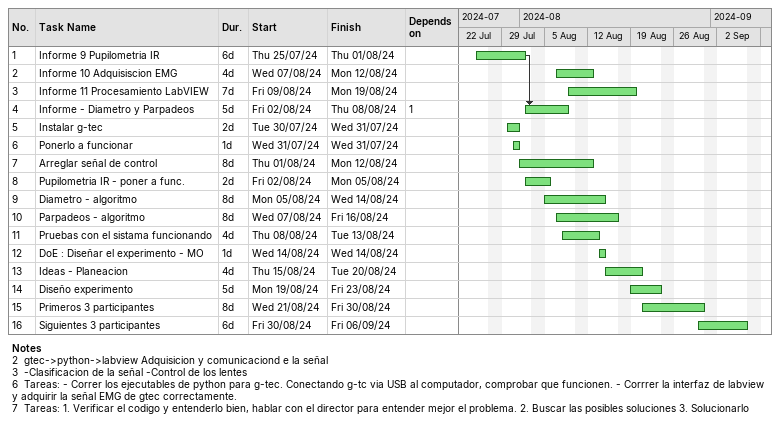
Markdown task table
| ID | Task | Duration | Start | Finish | Predecessors |
|---|---|---|---|---|---|
| 1 | Informe 9 Pupilometria IR | 6d | 2024-07-25 | 2024-08-01 |  |
| 2 | Informe 10 Adquisiscion EMG | 4d | 2024-08-07 | 2024-08-12 |  |
| 3 | Informe 11 Procesamiento LabVIEW | 7d | 2024-08-09 | 2024-08-19 |  |
| 4 | Informe - Diametro y Parpadeos | 5d | 2024-08-02 | 2024-08-08 | 1 |
| 5 | Instalar g-tec | 2d | 2024-07-30 | 2024-07-31 |  |
| 6 | Ponerlo a funcionar | 1d | 2024-07-31 | 2024-07-31 |  |
| 7 | Arreglar señal de control | 8d | 2024-08-01 | 2024-08-12 |  |
| 8 | Pupilometria IR - poner a func. | 2d | 2024-08-02 | 2024-08-05 |  |
| 9 | Diametro - algoritmo | 8d | 2024-08-05 | 2024-08-14 |  |
| 10 | Parpadeos - algoritmo | 8d | 2024-08-07 | 2024-08-16 |  |
| 11 | Pruebas con el sistama funcionando | 4d | 2024-08-08 | 2024-08-13 |  |
| 12 | DoE : Diseñar el experimento - MO | 1d | 2024-08-14 | 2024-08-14 |  |
| 13 | Ideas - Planeacion | 4d | 2024-08-15 | 2024-08-20 |  |
| 14 | Diseño experimento | 5d | 2024-08-19 | 2024-08-23 |  |
| 15 | Primeros 3 participantes | 8d | 2024-08-21 | 2024-08-30 |  |
| 16 | Siguientes 3 participantes | 6d | 2024-08-30 | 2024-09-06 |  |

Notes
- 2: gtec->python->labview Adquisicion y comunicaciond e la señal
- 3: -Clasificacion de la señal -Control de los lentes
- 6: Tareas: - Correr los ejecutables de python para g-tec. Conectando g-tc via USB al computador, comprobar que funcionen. - Corrrer la interfaz de labview y adquirir la señal EMG de gtec correctamente.
- 7: Tareas: 1. Verificar el codigo y entenderlo bien, hablar con el director para entender mejor el problema. 2. Buscar las posibles soluciones 3. Solucionarlo
